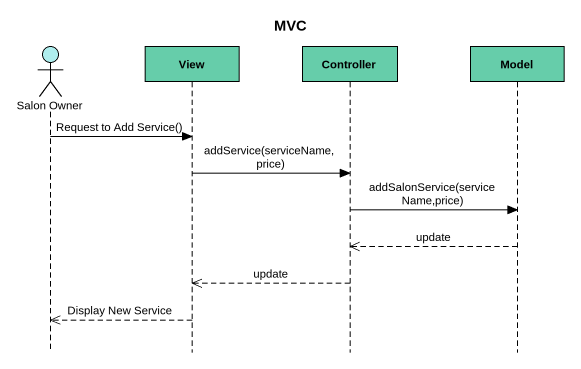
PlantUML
@startuml
title MVC
hide footbox
actor "Salon Owner" as Salon_Owner #AFEEEE
participant View #66CDAA
participant Controller #66CDAA
participant Model #66CDAA

Salon_Owner -> View : Request to Add Service()
View -> Controller : addService(serviceName, price)
Controller -> Model : addSalonService(serviceName,price)
Model -->> Controller : update
Controller -->> View : update
View -->> Salon_Owner : Display New Service
@enduml
